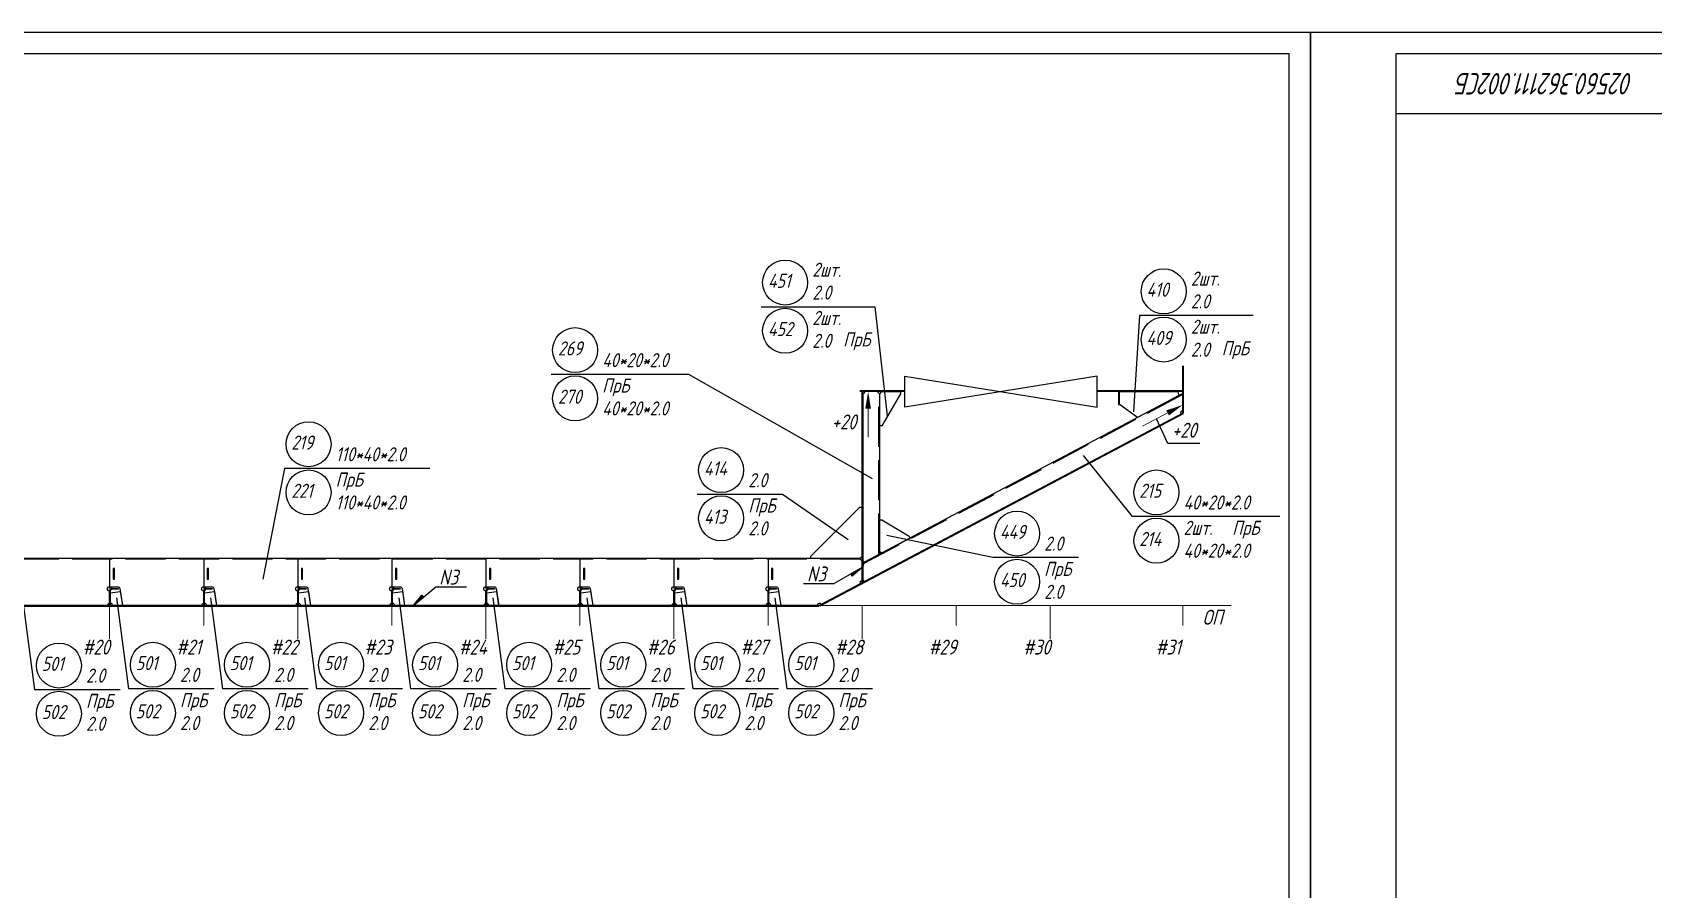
# Model space of a CAD drawing. Header units: millimetres. Extents: x 76485 to 135355, y 8208 to 18817.
# Drawn here: x 98726 to 102518, y 16701 to 18704 of the extents above; entities that cross this region are included whole.
import ezdxf
from ezdxf.enums import TextEntityAlignment as Align

# ---------------------------------------------------------------- set-up
doc = ezdxf.new("R2010")
doc.units = ezdxf.units.MM
doc.linetypes.add('Dashed', pattern=[10, 7.5, -2.5])
doc.linetypes.add('Short_dashed', pattern=[5, 3.75, -1.25])
doc.layers.add('-1', color=7, linetype='Continuous')
doc.styles.add('PB_TEXT', font='romans.shx', dxfattribs={"width": 0.7, "oblique": 15})
doc.styles.get("Standard").update_dxf_attribs({"font": 'ГОСТ тип А наклонный.ttf'})
doc.styles.add('ГОСТ', font='ГОСТ тип А.ttf', dxfattribs={"oblique": 15})
doc.dimstyles.get("Standard").update_dxf_attribs({"dimtxt": 0.18, "dimasz": 0.18, "dimexe": 0.18, "dimexo": 0.0625, "dimgap": 0.09, "dimtad": 0, "dimtih": 1, "dimtoh": 1, "dimdec": 4, "dimzin": 0, "dimdsep": 46, "dimtxsty": 'Standard', "dimcen": 0.09, "dimadec": 0, "dimazin": 0, "dimtfac": 1, "dimtdec": 4, "dimtofl": 0, "dimtmove": 0, "dimatfit": 3, "dimfxl": 1, "dimtolj": 1, "dimtzin": 0, "dimarcsym": 0})

# ---------------------------------------------------------------- blocks, each defined once
blk = doc.blocks.new('A$C128E1BCE')
at = {"linetype": 'Continuous', "lineweight": 9}
blk.add_line((40, 0), (106.5, 0), dxfattribs=at)
at = {"linetype": 'Continuous'}
blk.add_solid([(40, 6.7), (40, -6.7), (0, 0)], dxfattribs=at)
blk = doc.blocks.new('A$C65DE2539')
at = {"color": 7}
for points in [[(0, 0), (8410, 0), (8410, 5940), (0, 5940)], [(200, 50), (8360, 50), (8360, 5890), (200, 5890)]]:
    blk.add_lwpolyline(points, close=True, dxfattribs=at)
blk.add_lwpolyline([(900, 5890), (900, 5750), (200, 5750)], dxfattribs=at)
blk = doc.blocks.new('_weld')
at = {"color": 0, "linetype": 'ByBlock'}
for p, q in [((-1.5, 0), (-1.5, 0)), ((-1.5, -0.05), (-1.45, 0)), ((-1.5, -0.09), (-1.41, 0)), ((-1.5, -0.14), (-1.36, 0)), ((-1.5, -0.18), (-1.32, 0)), ((-1.5, -0.22), (-1.28, 0)), ((-1.5, -0.27), (-1.23, 0)), ((-1.43, -0.29), (-1.14, 0)), ((-1.37, -0.27), (-1.1, 0)), ((-1.31, -0.26), (-1.05, 0)), ((-1.26, -0.25), (-1.01, 0)), ((-1.2, -0.24), (-0.96, 0)), ((-1.14, -0.23), (-0.92, 0)), ((-1.09, -0.22), (-0.87, 0)), ((-1.03, -0.21), (-0.83, 0)), ((-0.92, -0.18), (-0.74, 0)), ((-0.86, -0.17), (-0.69, 0)), ((-0.81, -0.16), (-0.65, 0)), ((-0.67, -0.13), (-0.81, 0)), ((-0.63, -0.13), (-0.76, 0)), ((-0.75, -0.15), (-0.6, 0)), ((-0.7, -0.14), (-0.56, 0)), ((-0.64, -0.13), (-0.51, 0)), ((-0.58, -0.12), (-0.47, 0)), ((-0.53, -0.11), (-0.42, 0)), ((-0.41, -0.08), (-0.49, 0)), ((-0.37, -0.07), (-0.45, 0)), ((-0.33, -0.07), (-0.4, 0)), ((-0.36, -0.07), (-0.29, 0)), ((-0.3, -0.06), (-0.24, 0)), ((-0.25, -0.05), (-0.2, 0)), ((-0.19, -0.04), (-0.15, 0)), ((-0.15, -0.03), (-0.18, 0)), ((-0.13, -0.03), (-0.11, 0)), ((-0.11, -0.02), (-0.13, 0)), ((-0.07, -0.01), (-0.09, 0)), ((-0.08, -0.02), (-0.06, 0)), ((-0.04, -0.01), (-0.04, 0)), ((-0.02, 0), (-0.02, 0)), ((-1.27, -0.25), (-1.5, -0.02)), ((-1.31, -0.26), (-1.5, -0.07)), ((-1.34, -0.27), (-1.5, -0.11)), ((-1.38, -0.28), (-1.5, -0.16)), ((-1.42, -0.28), (-1.5, -0.2)), ((-1.46, -0.29), (-1.5, -0.25)), ((-1.49, -0.3), (-1.5, -0.29)), ((-1.48, -0.3), (-1.19, 0)), ((-1.23, -0.25), (-1.48, 0)), ((-1.2, -0.24), (-1.43, 0)), ((-1.16, -0.23), (-1.39, 0)), ((-1.12, -0.22), (-1.34, 0)), ((-1.08, -0.22), (-1.3, 0)), ((-1.05, -0.21), (-1.25, 0)), ((-1.01, -0.2), (-1.21, 0)), ((-0.97, -0.19), (-1.16, 0)), ((-0.93, -0.19), (-1.12, 0)), ((-0.9, -0.18), (-1.07, 0)), ((-0.86, -0.17), (-1.03, 0)), ((-0.82, -0.16), (-0.99, 0)), ((-0.98, -0.2), (-0.78, 0)), ((-0.78, -0.16), (-0.94, 0)), ((-0.75, -0.15), (-0.9, 0)), ((-0.71, -0.14), (-0.85, 0)), ((-0.6, -0.12), (-0.72, 0)), ((-0.56, -0.11), (-0.67, 0)), ((-0.52, -0.1), (-0.63, 0)), ((-0.48, -0.1), (-0.58, 0)), ((-0.45, -0.09), (-0.54, 0)), ((-0.47, -0.09), (-0.38, 0)), ((-0.42, -0.08), (-0.33, 0)), ((-0.3, -0.06), (-0.36, 0)), ((-0.26, -0.05), (-0.31, 0)), ((-0.22, -0.04), (-0.27, 0)), ((-0.18, -0.04), (-0.22, 0))]:
    blk.add_line(p, q, dxfattribs=at)
at = {"color": 0, "linetype": 'ByBlock', "flags": 128}
blk.add_lwpolyline([(-1.5, 0), (0, 0), (-1.5, -0.3)], close=True, dxfattribs=at)

msp = doc.modelspace()

# ---------------------------------------------------------------- linework, layer by layer
at = {"layer": '-1', "color": 1, "lineweight": 0}
for p, q in [((93916.5, 17364.7), (101530.2, 17364.7)), ((98906.5, 17364.7), (98906.5, 17286.5)), ((99126.5, 17364.7), (99126.5, 17317.8)), ((99346.5, 17364.7), (99346.5, 17286.5)), ((99566.5, 17364.7), (99566.5, 17317.8)), ((99786.5, 17364.7), (99786.5, 17286.5)), ((100006.5, 17364.7), (100006.5, 17317.8)), ((100226.5, 17364.7), (100226.5, 17286.5)), ((100446.5, 17364.7), (100446.5, 17317.8)), ((100666.5, 17364.7), (100666.5, 17286.5)), ((100886.5, 17364.7), (100886.5, 17317.8)), ((101106.5, 17364.7), (101106.5, 17286.5)), ((101416.5, 17364.7), (101416.5, 17317.8))]:
    msp.add_line(p, q, dxfattribs=at)
at = {"color": 3, "ltscale": 25}
for p, q in [((101416.5, 17814.7), (101416.5, 17924.7)), ((101418.5, 17814.7), (101418.5, 17924.7)), ((100766.5, 17866.2), (100661.5, 17866.2)), ((100766.5, 17864.7), (100661.5, 17864.7)), ((100666.5, 17417.6), (100666.5, 17864.7)), ((100668, 17417.6), (100668, 17864.7)), ((100668, 17864.7), (100668, 17463.7)), ((100702, 17864.7), (100668, 17864.7)), ((101416.5, 17866.2), (101216.5, 17866.2)), ((101416.5, 17864.7), (101216.5, 17864.7)), ((101416.5, 17814.7), (100566.5, 17364.7)), ((101417.4, 17812.9), (100567.4, 17362.9)), ((100668, 17418.4), (101416.5, 17814.7)), ((100668, 17463.7), (100702, 17481.7)), ((100666.5, 17417.6), (100666.5, 17468.7)), ((100668, 17456.9), (100668, 17418.4)), ((100566.5, 17364.7), (100666.5, 17417.6)), ((98906.5, 17364.7), (98906.5, 17398.7)), ((98908.5, 17364.7), (98908.5, 17398.7)), ((99126.5, 17364.7), (99126.5, 17398.7)), ((99128.5, 17364.7), (99128.5, 17398.7)), ((99346.5, 17364.7), (99346.5, 17398.7)), ((99348.5, 17364.7), (99348.5, 17398.7)), ((99566.5, 17364.7), (99566.5, 17398.7)), ((99568.5, 17364.7), (99568.5, 17398.7)), ((99786.5, 17364.7), (99786.5, 17398.7)), ((99788.5, 17364.7), (99788.5, 17398.7)), ((100006.5, 17364.7), (100006.5, 17398.7)), ((100008.5, 17364.7), (100008.5, 17398.7)), ((100226.5, 17364.7), (100226.5, 17398.7)), ((100228.5, 17364.7), (100228.5, 17398.7)), ((100446.5, 17364.7), (100446.5, 17398.7)), ((100448.5, 17364.7), (100448.5, 17398.7)), ((100566.5, 17364.7), (94641.5, 17364.7)), ((100566.5, 17362.7), (94641.5, 17362.7)), ((97881.5, 17364.7), (100566.5, 17364.7))]:
    msp.add_line(p, q, dxfattribs=at)
at = {"color": 3, "linetype": 'Short_dashed', "ltscale": 25}
for p, q in [((100706, 17485.7), (100706, 17860.6)), ((101416.5, 17857.7), (100669.7, 17462.4)), ((100662.4, 17472.7), (97881.5, 17472.7))]:
    msp.add_line(p, q, dxfattribs=at)
at = {"color": 2, "linetype": 'Dashed', "ltscale": 25}
for p, q in [((98906.5, 17472.7), (98906.5, 17404.7)), ((99126.5, 17472.7), (99126.5, 17404.7)), ((99346.5, 17472.7), (99346.5, 17404.7)), ((99566.5, 17472.7), (99566.5, 17404.7)), ((99786.5, 17472.7), (99786.5, 17404.7)), ((100006.5, 17472.7), (100006.5, 17404.7)), ((100226.5, 17472.7), (100226.5, 17404.7)), ((100446.5, 17472.7), (100446.5, 17404.7))]:
    msp.add_line(p, q, dxfattribs=at)
at = {"color": 2, "ltscale": 25}
for p, q in [((98918, 17451.2), (98914.9, 17451.2)), ((98914.9, 17451.2), (98914.9, 17426.1)), ((98918, 17426.1), (98918, 17451.2)), ((99138, 17451.2), (99134.9, 17451.2)), ((99134.9, 17451.2), (99134.9, 17426.1)), ((99138, 17426.1), (99138, 17451.2)), ((99358, 17451.2), (99354.9, 17451.2)), ((99354.9, 17451.2), (99354.9, 17426.1)), ((99358, 17426.1), (99358, 17451.2)), ((99578, 17451.2), (99574.9, 17451.2)), ((99574.9, 17451.2), (99574.9, 17426.1)), ((99578, 17426.1), (99578, 17451.2)), ((99798, 17451.2), (99794.9, 17451.2)), ((99794.9, 17451.2), (99794.9, 17426.1)), ((99798, 17426.1), (99798, 17451.2)), ((100018, 17451.2), (100014.9, 17451.2)), ((100014.9, 17451.2), (100014.9, 17426.1)), ((100018, 17426.1), (100018, 17451.2)), ((100238, 17451.2), (100234.9, 17451.2)), ((100234.9, 17451.2), (100234.9, 17426.1)), ((100238, 17426.1), (100238, 17451.2)), ((100458, 17451.2), (100454.9, 17451.2)), ((100454.9, 17451.2), (100454.9, 17426.1)), ((100458, 17426.1), (100458, 17451.2)), ((98914.9, 17426.1), (98918, 17426.1)), ((99134.9, 17426.1), (99138, 17426.1)), ((99354.9, 17426.1), (99358, 17426.1)), ((99574.9, 17426.1), (99578, 17426.1)), ((99794.9, 17426.1), (99798, 17426.1)), ((100014.9, 17426.1), (100018, 17426.1)), ((100234.9, 17426.1), (100238, 17426.1)), ((100454.9, 17426.1), (100458, 17426.1))]:
    msp.add_line(p, q, dxfattribs=at)
at = {"color": 1, "ltscale": 25}
for points in [[(100430.3, 18063.3), (100696.3, 18063.3), (100725.4, 17807.9)], [(101581.7, 18042.7), (101315.7, 18042.7), (101301.2, 17817.7)], [(99939, 17905.3), (100260.8, 17905.3), (100690.1, 17662)], [(101266.5, 17864.7), (101266.5, 17834.7), (101268.5, 17834.7), (101268.5, 17864.7)], [(101643.8, 17572.7), (101298.7, 17572.7), (101184.8, 17715.5)], [(99655.3, 17685.4), (99315.4, 17685.4), (99264.9, 17426.7)], [(100280.6, 17624.8), (100480.4, 17624.8), (100634, 17519.1)], [(101172.5, 17476.6), (100972.7, 17476.6), (100724.5, 17528.4)], [(98931.3, 17168), (98731.5, 17168), (98703.5, 17381.1)], [(98912.5, 17404.7), (98926.4, 17404.7), (98926.4, 17402.7), (98912.5, 17402.7)], [(99151.1, 17169.8), (98951.3, 17169.8), (98923.3, 17382.8)], [(99132.5, 17404.7), (99146.4, 17404.7), (99146.4, 17402.7), (99132.5, 17402.7)], [(99371.2, 17169.8), (99171.4, 17169.8), (99143.4, 17382.8)], [(99352.5, 17404.7), (99366.4, 17404.7), (99366.4, 17402.7), (99352.5, 17402.7)], [(99591.2, 17169.8), (99391.4, 17169.8), (99363.4, 17382.8)], [(99572.5, 17404.7), (99586.4, 17404.7), (99586.4, 17402.7), (99572.5, 17402.7)], [(99811.2, 17169.8), (99611.4, 17169.8), (99583.4, 17382.8)], [(99792.5, 17404.7), (99806.4, 17404.7), (99806.4, 17402.7), (99792.5, 17402.7)], [(100031.2, 17169.8), (99831.4, 17169.8), (99803.4, 17382.8)], [(100012.5, 17404.7), (100026.4, 17404.7), (100026.4, 17402.7), (100012.5, 17402.7)], [(100251.2, 17169.8), (100051.4, 17169.8), (100023.4, 17382.8)], [(100232.5, 17404.7), (100246.4, 17404.7), (100246.4, 17402.7), (100232.5, 17402.7)], [(100471.2, 17169.8), (100271.4, 17169.8), (100243.4, 17382.8)], [(100452.5, 17404.7), (100466.4, 17404.7), (100466.4, 17402.7), (100452.5, 17402.7)], [(100691.2, 17169.8), (100491.4, 17169.8), (100463.4, 17382.8)]]:
    msp.add_lwpolyline(points, dxfattribs=at)
msp.add_lwpolyline([(101216.5, 17828.5), (101216.5, 17900.8), (100766.5, 17828.5), (100766.5, 17900.8)], close=True)
at = {"color": 3, "ltscale": 25}
for points in [[(100702, 17481.7), (100708.1, 17487.7), (100708.1, 17858.6), (100702, 17864.7)], [(101416.5, 17819.7), (101416.5, 17860), (100670.5, 17465.1), (100668, 17456.9)], [(100666.5, 17468.7), (100660.4, 17474.7), (97881.5, 17474.7), (97881.5, 17468.7)]]:
    msp.add_lwpolyline(points, dxfattribs=at)
at = {"color": 2, "ltscale": 25}
for points in [[(100713, 17864.7), (100756.5, 17864.7), (100756.5, 17859.7), (100713, 17784.7), (100708, 17784.7), (100708, 17859.7), (100713, 17864.7)], [(101407.8, 17855.3), (101310.5, 17803.9), (101310.5, 17804), (101268.5, 17834.7), (101268.5, 17864.7), (101405.5, 17864.7), (101407.8, 17855.3)], [(100661.5, 17474.7), (100546.5, 17474.7), (100546.5, 17479.7), (100661.5, 17594.7), (100666.5, 17594.7), (100666.5, 17479.7), (100661.5, 17474.7)], [(100708, 17489.9), (100708, 17564.9), (100713, 17564.9), (100776.4, 17526.7), (100778.7, 17522.3), (100712.4, 17487.2), (100708, 17489.9)]]:
    msp.add_lwpolyline(points, dxfattribs=at)
msp.add_lwpolyline([(101456.4, 17743.8), (101381.4, 17743.8), (101355.6, 17801.4)])
at = {"color": 3, "ltscale": 25}
for points in [[(98901.5, 17364.7, -0.414267), (98906.5, 17369.7), (98906.5, 17398.7, -0.414267), (98901.5, 17403.7, -0.414267), (98906.5, 17408.7), (98925.5, 17408.7, -0.370747), (98930.4, 17404.4), (98936.5, 17364.7)], [(99121.5, 17364.7, -0.414141), (99126.5, 17369.7), (99126.5, 17398.7, -0.414141), (99121.5, 17403.7, -0.414141), (99126.5, 17408.7), (99145.5, 17408.7, -0.370615), (99150.4, 17404.4), (99156.5, 17364.7)], [(99341.5, 17364.7, -0.414267), (99346.5, 17369.7), (99346.5, 17398.7, -0.414267), (99341.5, 17403.7, -0.414267), (99346.5, 17408.7), (99365.5, 17408.7, -0.370615), (99370.4, 17404.4), (99376.5, 17364.7)], [(99561.5, 17364.7, -0.414267), (99566.5, 17369.7), (99566.5, 17398.7, -0.414267), (99561.5, 17403.7, -0.414267), (99566.5, 17408.7), (99585.5, 17408.7, -0.370615), (99590.4, 17404.4), (99596.5, 17364.7)], [(99781.5, 17364.7, -0.414141), (99786.5, 17369.7), (99786.5, 17398.7, -0.414141), (99781.5, 17403.7, -0.414141), (99786.5, 17408.7), (99805.5, 17408.7, -0.370615), (99810.4, 17404.4), (99816.5, 17364.7)], [(100001.5, 17364.7, -0.414267), (100006.5, 17369.7), (100006.5, 17398.7, -0.414267), (100001.5, 17403.7, -0.414267), (100006.5, 17408.7), (100025.5, 17408.7, -0.370747), (100030.4, 17404.4), (100036.5, 17364.7)], [(100221.5, 17364.7, -0.414141), (100226.5, 17369.7), (100226.5, 17398.7, -0.414141), (100221.5, 17403.7, -0.414141), (100226.5, 17408.7), (100245.5, 17408.7, -0.370615), (100250.4, 17404.4), (100256.5, 17364.7)], [(100441.5, 17364.7, -0.414267), (100446.5, 17369.7), (100446.5, 17398.7, -0.414267), (100441.5, 17403.7, -0.414267), (100446.5, 17408.7), (100465.5, 17408.7, -0.370615), (100470.4, 17404.4), (100476.5, 17364.7)]]:
    msp.add_lwpolyline(points, format="xyb", dxfattribs=at)
at = {"linetype": 'Continuous'}
for points in [[(99669.5, 17408.4), (99741.1, 17408.4)], [(100529.9, 17415.9), (100601.6, 17415.9)]]:
    msp.add_lwpolyline(points, dxfattribs=at)
at = {"color": 7, "ltscale": 25}
for points in [[(98908.5, 17369.7), (98908.5, 17394.6, 0.45374), (98908.6, 17394.7), (98931.4, 17397.5), (98936.4, 17364.8), (98936.4, 17364.7), (98913.5, 17364.7, 0.414267), (98908.5, 17369.7, 0.414267)], [(99128.5, 17369.7), (99128.5, 17394.6, 0.447655), (99128.6, 17394.7), (99151.4, 17397.5), (99156.4, 17364.8), (99156.4, 17364.7), (99133.5, 17364.7, 0.414141), (99128.5, 17369.7, 0.414141)], [(99348.5, 17369.7), (99348.5, 17394.6, 0.45374), (99348.6, 17394.7), (99371.4, 17397.5), (99376.4, 17364.8), (99376.4, 17364.7), (99353.5, 17364.7, 0.414267), (99348.5, 17369.7, 0.414267)], [(99568.5, 17369.7), (99568.5, 17394.6, 0.447655), (99568.6, 17394.7), (99591.4, 17397.5), (99596.4, 17364.8), (99596.4, 17364.7), (99573.5, 17364.7, 0.414141), (99568.5, 17369.7, 0.414141)], [(99788.5, 17369.7), (99788.5, 17394.6, 0.45374), (99788.6, 17394.7), (99811.4, 17397.5), (99816.4, 17364.8), (99816.4, 17364.7), (99793.5, 17364.7, 0.414267), (99788.5, 17369.7, 0.414267)], [(100008.5, 17369.7), (100008.5, 17394.6, 0.45374), (100008.6, 17394.7), (100031.4, 17397.5), (100036.4, 17364.8), (100036.4, 17364.7), (100013.5, 17364.7, 0.414267), (100008.5, 17369.7, 0.414267)], [(100228.5, 17369.7), (100228.5, 17394.6, 0.447655), (100228.6, 17394.7), (100251.4, 17397.5), (100256.4, 17364.8), (100256.4, 17364.7), (100233.5, 17364.7, 0.414141), (100228.5, 17369.7, 0.414141)], [(100448.5, 17369.7), (100448.5, 17394.6, 0.45374), (100448.6, 17394.7), (100471.4, 17397.5), (100476.4, 17364.8), (100476.4, 17364.7), (100453.5, 17364.7, 0.414267), (100448.5, 17369.7, 0.414267)]]:
    msp.add_lwpolyline(points, format="xyb", dxfattribs=at)
at = {"color": 1, "ltscale": 25}
for centre in [(100486.6, 18119.7), (101372.1, 18099.1), (100486.6, 18007), (99995.3, 17961.7), (101372.1, 17986.4), (99995.3, 17849), (99371.8, 17741.7), (100336.9, 17681.2), (99371.8, 17629), (101355.1, 17629.1), (100336.9, 17568.5), (101029.1, 17532.9), (101355.1, 17516.3), (101029.1, 17420.2), (98787.9, 17224.4), (99007.6, 17226.1), (99227.8, 17226.1), (99447.8, 17226.1), (99667.8, 17226.1), (99887.8, 17226.1), (100107.8, 17226.1), (100327.8, 17226.1), (100547.8, 17226.1), (98787.9, 17111.7), (99007.6, 17113.4), (99227.8, 17113.4), (99447.8, 17113.4), (99667.8, 17113.4), (99887.8, 17113.4), (100107.8, 17113.4), (100327.8, 17113.4), (100547.8, 17113.4)]:
    msp.add_circle(centre, 52.6, dxfattribs=at)
at = {"color": 3, "ltscale": 25}
for centre, radius, start, end in [((100668, 17864.7), 5, 269.9962, 359.982), ((101416.5, 17814.7), 5, 90.0003, 207.8972), ((100668, 17463.7), 5, 27.8961, 89.9976), ((100666.5, 17417.6), 5, 90.0003, 207.8972), ((100668, 17418.4), 5, 27.8986, 90.0024), ((98912.5, 17398.7), 6, 90.0015, 180.0022), ((98912.5, 17398.7), 4, 90.0057, 180.0271), ((99132.5, 17398.7), 6, 90.0015, 180.0022), ((99132.5, 17398.7), 4, 89.9993, 179.9897), ((99352.5, 17398.7), 6, 90.0015, 180.0022), ((99352.5, 17398.7), 4, 90.0057, 180.0271), ((99572.5, 17398.7), 6, 90.0015, 180.0022), ((99572.5, 17398.7), 4, 89.9993, 179.9897), ((99792.5, 17398.7), 6, 90.0015, 180.0022), ((99792.5, 17398.7), 4, 89.9993, 179.9897), ((100012.5, 17398.7), 6, 90.0015, 180.0022), ((100012.5, 17398.7), 4, 90.0057, 180.0271), ((100232.5, 17398.7), 6, 90.0015, 180.0022), ((100232.5, 17398.7), 4, 89.9993, 179.9897), ((100452.5, 17398.7), 6, 90.0015, 180.0022), ((100452.5, 17398.7), 4, 90.0057, 180.0271), ((100566.5, 17364.7), 5, 27.8931, 180.009)]:
    msp.add_arc(centre, radius, start, end, dxfattribs=at)

# ---------------------------------------------------------------- block references
for p in [(93305.3, 12764.4), (101715.3, 12764.4)]:
    msp.add_blockref('A$C65DE2539', p)
at = {"xscale": -1}
for p, rotation in [((100680.7, 17864.7), 90), ((101416.5, 17833.6), 27.89721736516773)]:
    msp.add_blockref('A$C128E1BCE', p, dxfattribs=dict(at, rotation=rotation))

# ---------------------------------------------------------------- texts
at = {"layer": '-1', "color": 1, "lineweight": 0, "style": 'ГОСТ', "oblique": 15}
for s, p in [('#20', (98842.9, 17250)), ('#21', (99061.9, 17250)), ('#22', (99282.9, 17250)), ('#23', (99501.9, 17250)), ('#24', (99722.9, 17250)), ('#25', (99941.9, 17250)), ('#26', (100162.9, 17250)), ('#27', (100381.9, 17250)), ('#28', (100602.9, 17250)), ('#29', (100821.9, 17250)), ('#30', (101042.9, 17250)), ('#31', (101352.9, 17250))]:
    msp.add_text(s, height=35, rotation=360, dxfattribs=at).set_placement(p)
at = {"color": 7, "ltscale": 25, "style": 'ГОСТ', "oblique": 15}
for p in [(100550, 18133.2), (101435.5, 18112.6), (100550, 18020.5), (101435.5, 17999.9), (101418.5, 17529.9)]:
    msp.add_text('2шт.', height=33, dxfattribs=at).set_placement(p)
at = {"color": 1, "ltscale": 25, "style": 'ГОСТ', "oblique": 15}
for s, p in [('451', (100446.5, 18107.2)), ('2.0', (100550, 18079.8)), ('410', (101331.9, 18086.6)), ('2.0', (101435.5, 18059.2)), ('452', (100446.5, 17994.4)), ('269', (99955.2, 17949.2)), ('2.0', (100550, 17967)), ('409', (101331.9, 17973.8)), ('2.0', (101435.5, 17946.4)), ('40*20*2.0', (100058.7, 17921.8)), ('270', (99955.2, 17836.4)), ('40*20*2.0', (100058.7, 17809)), ('219', (99331.6, 17729.2)), ('110*40*2.0', (99435.2, 17701.8)), ('414', (100296.8, 17668.6)), ('2.0', (100400.3, 17641.2)), ('221', (99331.6, 17616.5)), ('215', (101314.9, 17616.5)), ('110*40*2.0', (99435.2, 17589.1)), ('40*20*2.0', (101418.5, 17589.1)), ('413', (100296.8, 17555.9)), ('2.0', (100400.3, 17528.5)), ('449', (100988.9, 17520.4)), ('2.0', (101092.5, 17493)), ('214', (101314.9, 17503.8)), ('40*20*2.0', (101418.5, 17476.4)), ('450', (100988.9, 17407.7)), ('2.0', (101092.5, 17380.3)), ('501', (98747.8, 17211.9)), ('2.0', (98851.3, 17184.5)), ('501', (98967.5, 17213.6)), ('2.0', (99071, 17186.2)), ('501', (99187.7, 17213.6)), ('2.0', (99291.2, 17186.2)), ('501', (99407.7, 17213.6)), ('2.0', (99511.2, 17186.2)), ('501', (99627.7, 17213.6)), ('2.0', (99731.2, 17186.2)), ('501', (99847.7, 17213.6)), ('2.0', (99951.2, 17186.2)), ('501', (100067.7, 17213.6)), ('2.0', (100171.2, 17186.2)), ('501', (100287.7, 17213.6)), ('2.0', (100391.2, 17186.2)), ('501', (100507.7, 17213.6)), ('2.0', (100611.2, 17186.2)), ('502', (98747.8, 17099.2)), ('2.0', (98851.3, 17071.8)), ('502', (98967.5, 17100.9)), ('2.0', (99071, 17073.5)), ('502', (99187.7, 17100.9)), ('2.0', (99291.2, 17073.5)), ('502', (99407.7, 17100.9)), ('2.0', (99511.2, 17073.5)), ('502', (99627.7, 17100.9)), ('2.0', (99731.2, 17073.5)), ('502', (99847.7, 17100.9)), ('2.0', (99951.2, 17073.5)), ('502', (100067.7, 17100.9)), ('2.0', (100171.2, 17073.5)), ('502', (100287.7, 17100.9)), ('2.0', (100391.2, 17073.5)), ('502', (100507.7, 17100.9)), ('2.0', (100611.2, 17073.5))]:
    msp.add_text(s, height=33, dxfattribs=at).set_placement(p)
at = {"color": 6, "ltscale": 25, "style": 'ГОСТ', "oblique": 15}
for p in [(100622.4, 17970.3), (101507.9, 17949.7), (100058.7, 17862.5), (99435.2, 17642.5), (100400.3, 17582), (101532.3, 17529.9), (101092.5, 17433.7), (98851.3, 17125.2), (99071, 17126.9), (99291.2, 17126.9), (99511.2, 17126.9), (99731.2, 17126.9), (99951.2, 17126.9), (100171.2, 17126.9), (100391.2, 17126.9), (100611.2, 17126.9)]:
    msp.add_text('ПрБ', height=33, dxfattribs=at).set_placement(p)
at = {"color": 7, "style": 'ГОСТ', "oblique": 15}
for p in [(99677.4, 17403), (100537.9, 17410.5)]:
    msp.add_text('N3', height=35, dxfattribs=at).set_placement(p, align=Align.BOTTOM_LEFT)
msp.add_text('ОП', height=35, dxfattribs=at).set_placement((101486.5, 17319.8), align=Align.CENTER)
at = {"linetype": 'Continuous', "char_height": 35, "attachment_point": 5}
for insert in [(100624.3, 17793.9), (101420.1, 17774.5)]:
    msp.add_mtext('\\A1;+20', dxfattribs=dict(at, insert=insert))
at = {"color": 7, "style": 'PB_TEXT', "oblique": 15, "width": 0.7}
msp.add_attdef('02560.362111.002СБ', text='', height=50, rotation=180, dxfattribs=at).set_placement((102265.3, 18584.4), align=Align.MIDDLE_CENTER)

# ---------------------------------------------------------------- leaders
at = {"linetype": 'Continuous'}
for points in [[(100666.5, 17453.7), (100601.6, 17415.9)], [(99617.3, 17364.7), (99669.5, 17408.4)]]:
    msp.add_leader(points, dimstyle='Standard', override={"dimscale": 10, "dimasz": 2, "dimclrd": 256, "dimldrblk": '_weld'}, dxfattribs=at)

doc.saveas('drawing.dxf')
